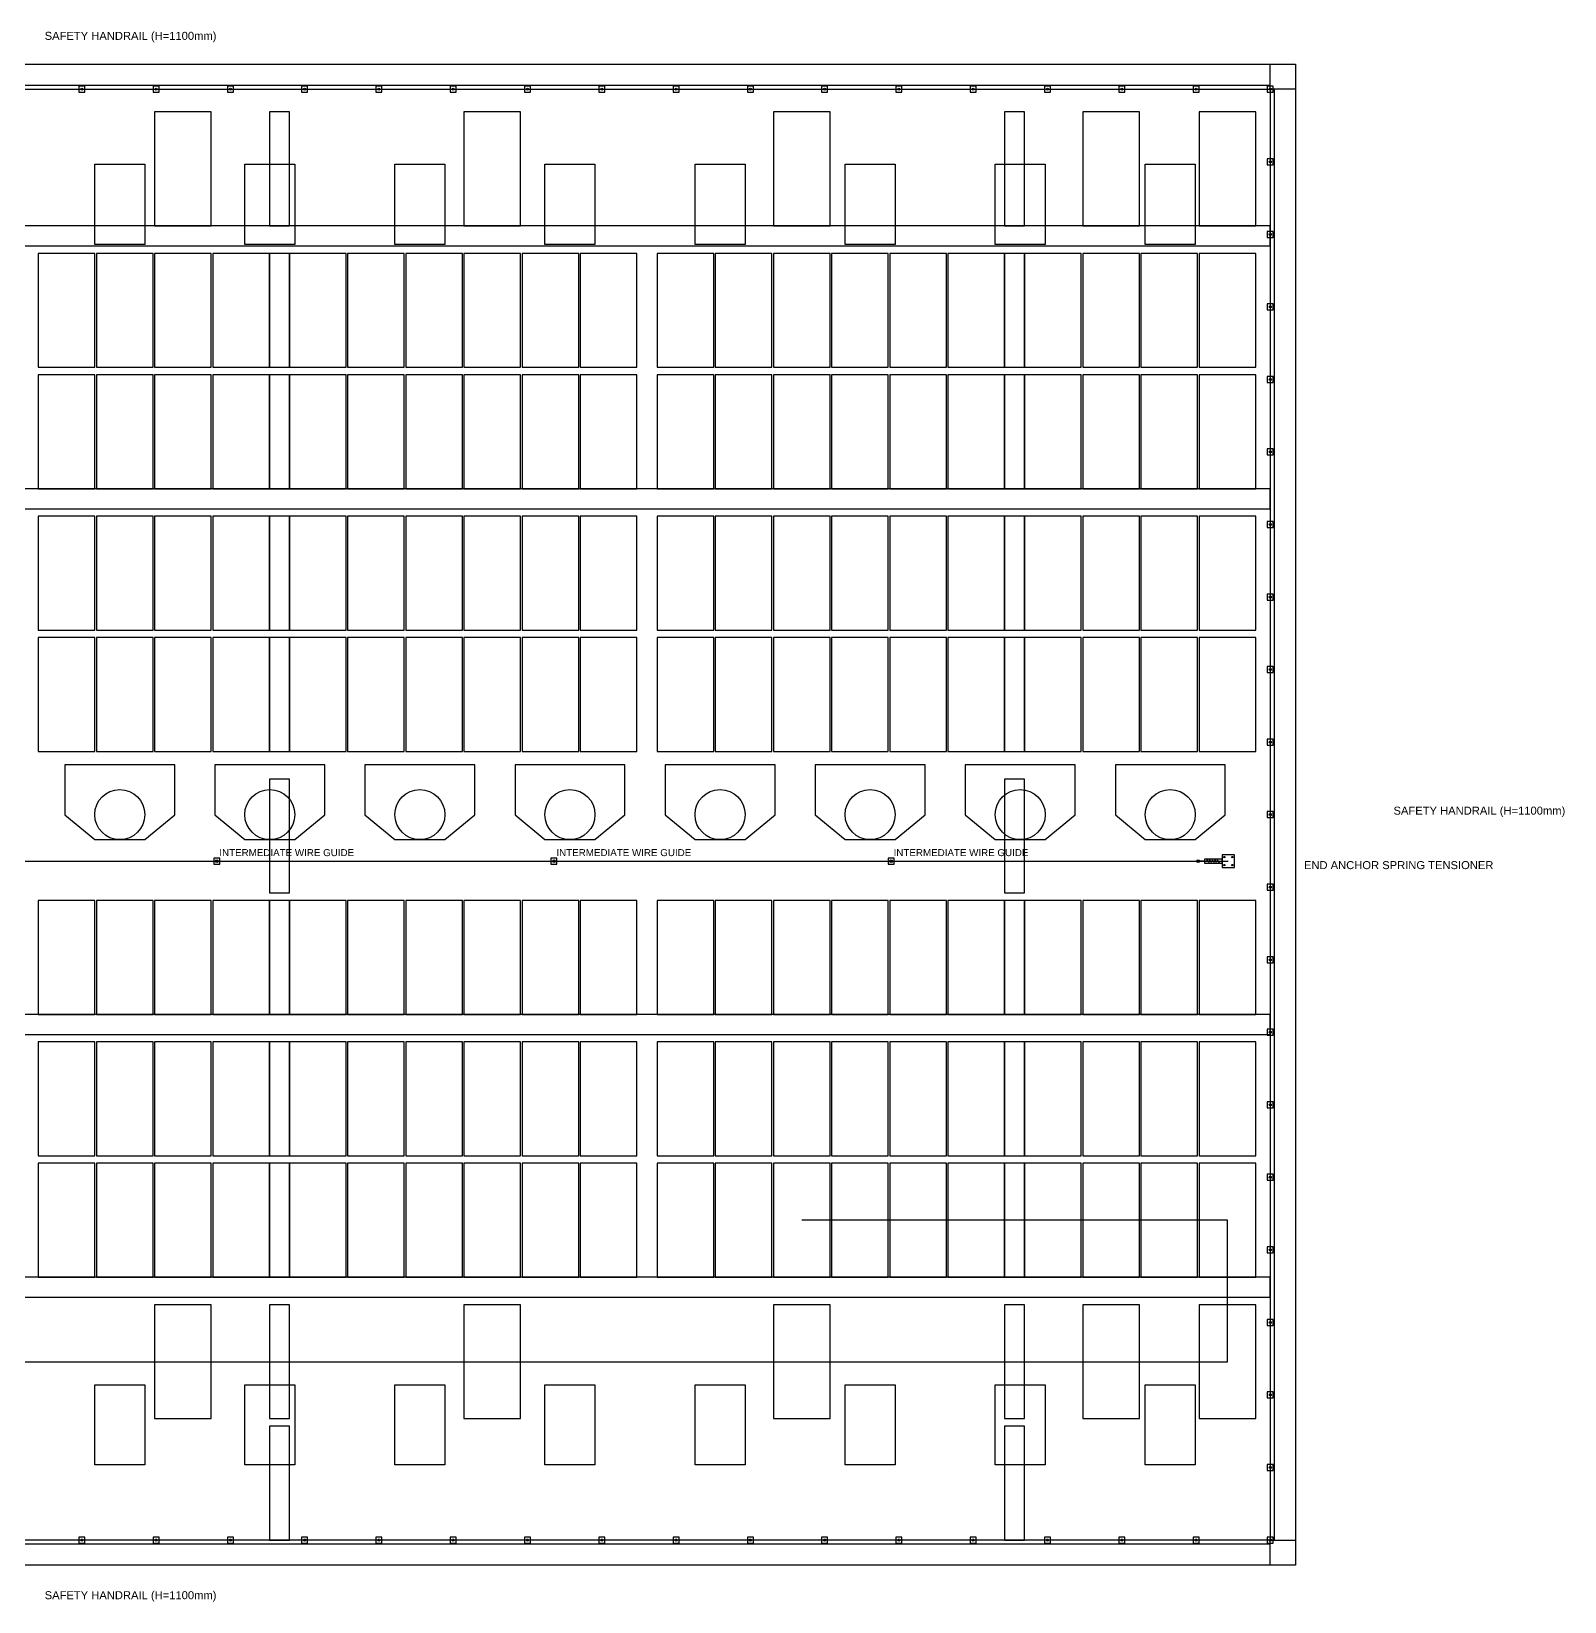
# Model space of a CAD drawing. Header units: millimetres. Extents: x 2737.8 to 2796.7, y 1709.9 to 1741.3.
# Drawn here: x 2766.1 to 2796.75, y 1709.9 to 1741.28 of the extents above; entities that cross this region are included whole.
import ezdxf

# ---------------------------------------------------------------- set-up
doc = ezdxf.new("R2010")
doc.units = ezdxf.units.MM
for name, color, linetype in [('PV_ANNOTATION', 7, 'Continuous'), ('PV_BOUNDARY', 4, 'Continuous'), ('PV_FALL_SAFETY', 6, 'Continuous'), ('PV_HANDRAIL', 40, 'Continuous'), ('PV_MODULES', 5, 'Continuous'), ('PV_OBSTACLE', 1, 'Continuous'), ('PV_SHADOW', 9, 'Continuous'), ('PV_STRINGS', 1, 'Continuous'), ('PV_WALKWAY', 30, 'Continuous')]:
    doc.layers.add(name, color=color, linetype=linetype)
doc.styles.get("Standard").update_dxf_attribs({"font": 'arial.ttf'})

msp = doc.modelspace()

# ---------------------------------------------------------------- linework, layer by layer
for points in [[(2790.863, 1740.627), (2791.363, 1740.627), (2791.363, 1740.127), (2790.863, 1740.127), (2790.863, 1740.627)], [(2790.863, 1711.127), (2791.363, 1711.127), (2791.363, 1710.627), (2790.863, 1710.627), (2790.863, 1711.127)]]:
    msp.add_lwpolyline(points)
at = {"layer": 'PV_BOUNDARY'}
msp.add_lwpolyline([(2741.363, 1740.627), (2791.363, 1740.627), (2791.363, 1710.627), (2741.363, 1710.627)], close=True, dxfattribs=at)
at = {"layer": 'PV_FALL_SAFETY', "color": 6}
for p, q in [((2742.845, 1724.698), (2790.022, 1724.698)), ((2789.607, 1724.728), (2789.582, 1724.698)), ((2789.632, 1724.668), (2789.607, 1724.728)), ((2789.657, 1724.728), (2789.632, 1724.668)), ((2789.682, 1724.668), (2789.657, 1724.728)), ((2789.707, 1724.728), (2789.682, 1724.668)), ((2789.732, 1724.668), (2789.707, 1724.728)), ((2789.757, 1724.728), (2789.732, 1724.668)), ((2789.782, 1724.668), (2789.757, 1724.728)), ((2789.807, 1724.728), (2789.782, 1724.668)), ((2789.832, 1724.668), (2789.807, 1724.728)), ((2789.862, 1724.698), (2789.832, 1724.668))]:
    msp.add_line(p, q, dxfattribs=at)
at = {"layer": 'PV_FALL_SAFETY', "color": 1}
msp.add_line((2789.547, 1724.698), (2789.422, 1724.698), dxfattribs=at)
at = {"layer": 'PV_FALL_SAFETY', "color": 6}
for points in [[(2769.744, 1724.638), (2769.864, 1724.638), (2769.864, 1724.758), (2769.744, 1724.758)], [(2776.483, 1724.638), (2776.603, 1724.638), (2776.603, 1724.758), (2776.483, 1724.758)], [(2783.223, 1724.638), (2783.343, 1724.638), (2783.343, 1724.758), (2783.223, 1724.758)], [(2790.147, 1724.823), (2789.897, 1724.823), (2789.897, 1724.573), (2790.147, 1724.573)]]:
    msp.add_lwpolyline(points, close=True, dxfattribs=at)
at = {"layer": 'PV_FALL_SAFETY', "color": 1}
msp.add_lwpolyline([(2789.897, 1724.738), (2789.547, 1724.738), (2789.547, 1724.658), (2789.897, 1724.658)], close=True, dxfattribs=at)
at = {"layer": 'PV_FALL_SAFETY', "color": 6}
for centre in [(2789.942, 1724.778), (2790.102, 1724.778), (2789.942, 1724.618), (2790.102, 1724.618)]:
    msp.add_circle(centre, 0.015, dxfattribs=at)
at = {"layer": 'PV_FALL_SAFETY', "color": 1}
for centre in [(2769.804, 1724.698), (2776.543, 1724.698), (2783.283, 1724.698), (2789.422, 1724.698)]:
    msp.add_circle(centre, 0.025, dxfattribs=at)
at = {"layer": 'PV_HANDRAIL', "color": 2}
for p, q in [((2741.863, 1740.207), (2790.863, 1740.207)), ((2790.943, 1740.127), (2790.943, 1711.127)), ((2790.863, 1711.047), (2741.863, 1711.047))]:
    msp.add_line(p, q, dxfattribs=at)
at = {"layer": 'PV_HANDRAIL', "color": 40}
for p, q in [((2741.863, 1740.127), (2790.863, 1740.127)), ((2790.863, 1740.127), (2790.863, 1711.127)), ((2790.863, 1711.127), (2741.863, 1711.127))]:
    msp.add_line(p, q, dxfattribs=at)
for points in [[(2767.046, 1740.067), (2767.166, 1740.067), (2767.166, 1740.187), (2767.046, 1740.187)], [(2768.531, 1740.067), (2768.651, 1740.067), (2768.651, 1740.187), (2768.531, 1740.187)], [(2770.015, 1740.067), (2770.135, 1740.067), (2770.135, 1740.187), (2770.015, 1740.187)], [(2771.5, 1740.067), (2771.62, 1740.067), (2771.62, 1740.187), (2771.5, 1740.187)], [(2772.985, 1740.067), (2773.105, 1740.067), (2773.105, 1740.187), (2772.985, 1740.187)], [(2774.47, 1740.067), (2774.59, 1740.067), (2774.59, 1740.187), (2774.47, 1740.187)], [(2775.955, 1740.067), (2776.075, 1740.067), (2776.075, 1740.187), (2775.955, 1740.187)], [(2777.44, 1740.067), (2777.56, 1740.067), (2777.56, 1740.187), (2777.44, 1740.187)], [(2778.925, 1740.067), (2779.045, 1740.067), (2779.045, 1740.187), (2778.925, 1740.187)], [(2780.409, 1740.067), (2780.529, 1740.067), (2780.529, 1740.187), (2780.409, 1740.187)], [(2781.894, 1740.067), (2782.014, 1740.067), (2782.014, 1740.187), (2781.894, 1740.187)], [(2783.379, 1740.067), (2783.499, 1740.067), (2783.499, 1740.187), (2783.379, 1740.187)], [(2784.864, 1740.067), (2784.984, 1740.067), (2784.984, 1740.187), (2784.864, 1740.187)], [(2786.349, 1740.067), (2786.469, 1740.067), (2786.469, 1740.187), (2786.349, 1740.187)], [(2787.834, 1740.067), (2787.954, 1740.067), (2787.954, 1740.187), (2787.834, 1740.187)], [(2789.319, 1740.067), (2789.439, 1740.067), (2789.439, 1740.187), (2789.319, 1740.187)], [(2790.803, 1740.067), (2790.923, 1740.067), (2790.923, 1740.187), (2790.803, 1740.187)], [(2790.803, 1740.067), (2790.923, 1740.067), (2790.923, 1740.187), (2790.803, 1740.187)], [(2790.803, 1738.617), (2790.923, 1738.617), (2790.923, 1738.737), (2790.803, 1738.737)], [(2790.803, 1737.167), (2790.923, 1737.167), (2790.923, 1737.287), (2790.803, 1737.287)], [(2790.803, 1735.717), (2790.923, 1735.717), (2790.923, 1735.837), (2790.803, 1735.837)], [(2790.803, 1734.267), (2790.923, 1734.267), (2790.923, 1734.387), (2790.803, 1734.387)], [(2790.803, 1732.817), (2790.923, 1732.817), (2790.923, 1732.937), (2790.803, 1732.937)], [(2790.803, 1731.367), (2790.923, 1731.367), (2790.923, 1731.487), (2790.803, 1731.487)], [(2790.803, 1729.917), (2790.923, 1729.917), (2790.923, 1730.037), (2790.803, 1730.037)], [(2790.803, 1728.467), (2790.923, 1728.467), (2790.923, 1728.587), (2790.803, 1728.587)], [(2790.803, 1727.017), (2790.923, 1727.017), (2790.923, 1727.137), (2790.803, 1727.137)], [(2790.803, 1725.567), (2790.923, 1725.567), (2790.923, 1725.687), (2790.803, 1725.687)], [(2790.803, 1724.117), (2790.923, 1724.117), (2790.923, 1724.237), (2790.803, 1724.237)], [(2790.803, 1722.667), (2790.923, 1722.667), (2790.923, 1722.787), (2790.803, 1722.787)], [(2790.803, 1721.217), (2790.923, 1721.217), (2790.923, 1721.337), (2790.803, 1721.337)], [(2790.803, 1719.767), (2790.923, 1719.767), (2790.923, 1719.887), (2790.803, 1719.887)], [(2790.803, 1718.317), (2790.923, 1718.317), (2790.923, 1718.437), (2790.803, 1718.437)], [(2790.803, 1716.867), (2790.923, 1716.867), (2790.923, 1716.987), (2790.803, 1716.987)], [(2790.803, 1715.417), (2790.923, 1715.417), (2790.923, 1715.537), (2790.803, 1715.537)], [(2790.803, 1713.967), (2790.923, 1713.967), (2790.923, 1714.087), (2790.803, 1714.087)], [(2790.803, 1712.517), (2790.923, 1712.517), (2790.923, 1712.637), (2790.803, 1712.637)], [(2767.046, 1711.067), (2767.166, 1711.067), (2767.166, 1711.187), (2767.046, 1711.187)], [(2768.531, 1711.067), (2768.651, 1711.067), (2768.651, 1711.187), (2768.531, 1711.187)], [(2770.015, 1711.067), (2770.135, 1711.067), (2770.135, 1711.187), (2770.015, 1711.187)], [(2771.5, 1711.067), (2771.62, 1711.067), (2771.62, 1711.187), (2771.5, 1711.187)], [(2772.985, 1711.067), (2773.105, 1711.067), (2773.105, 1711.187), (2772.985, 1711.187)], [(2774.47, 1711.067), (2774.59, 1711.067), (2774.59, 1711.187), (2774.47, 1711.187)], [(2775.955, 1711.067), (2776.075, 1711.067), (2776.075, 1711.187), (2775.955, 1711.187)], [(2777.44, 1711.067), (2777.56, 1711.067), (2777.56, 1711.187), (2777.44, 1711.187)], [(2778.925, 1711.067), (2779.045, 1711.067), (2779.045, 1711.187), (2778.925, 1711.187)], [(2780.409, 1711.067), (2780.529, 1711.067), (2780.529, 1711.187), (2780.409, 1711.187)], [(2781.894, 1711.067), (2782.014, 1711.067), (2782.014, 1711.187), (2781.894, 1711.187)], [(2783.379, 1711.067), (2783.499, 1711.067), (2783.499, 1711.187), (2783.379, 1711.187)], [(2784.864, 1711.067), (2784.984, 1711.067), (2784.984, 1711.187), (2784.864, 1711.187)], [(2786.349, 1711.067), (2786.469, 1711.067), (2786.469, 1711.187), (2786.349, 1711.187)], [(2787.834, 1711.067), (2787.954, 1711.067), (2787.954, 1711.187), (2787.834, 1711.187)], [(2789.319, 1711.067), (2789.439, 1711.067), (2789.439, 1711.187), (2789.319, 1711.187)], [(2790.803, 1711.067), (2790.923, 1711.067), (2790.923, 1711.187), (2790.803, 1711.187)], [(2790.803, 1711.067), (2790.923, 1711.067), (2790.923, 1711.187), (2790.803, 1711.187)]]:
    msp.add_lwpolyline(points, close=True, dxfattribs=at)
at = {"layer": 'PV_HANDRAIL', "color": 2}
for centre in [(2767.106, 1740.127), (2768.591, 1740.127), (2770.075, 1740.127), (2771.56, 1740.127), (2773.045, 1740.127), (2774.53, 1740.127), (2776.015, 1740.127), (2777.5, 1740.127), (2778.985, 1740.127), (2780.469, 1740.127), (2781.954, 1740.127), (2783.439, 1740.127), (2784.924, 1740.127), (2786.409, 1740.127), (2787.894, 1740.127), (2789.379, 1740.127), (2790.863, 1740.127), (2790.863, 1740.127), (2790.863, 1738.677), (2790.863, 1737.227), (2790.863, 1735.777), (2790.863, 1734.327), (2790.863, 1732.877), (2790.863, 1731.427), (2790.863, 1729.977), (2790.863, 1728.527), (2790.863, 1727.077), (2790.863, 1725.627), (2790.863, 1724.177), (2790.863, 1722.727), (2790.863, 1721.277), (2790.863, 1719.827), (2790.863, 1718.377), (2790.863, 1716.927), (2790.863, 1715.477), (2790.863, 1714.027), (2790.863, 1712.577), (2767.106, 1711.127), (2768.591, 1711.127), (2770.075, 1711.127), (2771.56, 1711.127), (2773.045, 1711.127), (2774.53, 1711.127), (2776.015, 1711.127), (2777.5, 1711.127), (2778.985, 1711.127), (2780.469, 1711.127), (2781.954, 1711.127), (2783.439, 1711.127), (2784.924, 1711.127), (2786.409, 1711.127), (2787.894, 1711.127), (2789.379, 1711.127), (2790.863, 1711.127), (2790.863, 1711.127)]:
    msp.add_circle(centre, 0.02, dxfattribs=at)
at = {"layer": 'PV_MODULES', "color": 5}
for points in [[(2768.559, 1737.397), (2769.692, 1737.397), (2769.692, 1739.674), (2768.559, 1739.674)], [(2774.744, 1737.397), (2775.877, 1737.397), (2775.877, 1739.674), (2774.744, 1739.674)], [(2780.929, 1737.397), (2782.062, 1737.397), (2782.062, 1739.674), (2780.929, 1739.674)], [(2787.114, 1737.397), (2788.247, 1737.397), (2788.247, 1739.674), (2787.114, 1739.674)], [(2789.44, 1737.397), (2790.573, 1737.397), (2790.573, 1739.674), (2789.44, 1739.674)], [(2766.233, 1734.57), (2767.366, 1734.57), (2767.366, 1736.847), (2766.233, 1736.847)], [(2767.396, 1734.57), (2768.529, 1734.57), (2768.529, 1736.847), (2767.396, 1736.847)], [(2768.559, 1734.57), (2769.692, 1734.57), (2769.692, 1736.847), (2768.559, 1736.847)], [(2769.722, 1734.57), (2770.855, 1734.57), (2770.855, 1736.847), (2769.722, 1736.847)], [(2771.255, 1734.57), (2772.388, 1734.57), (2772.388, 1736.847), (2771.255, 1736.847)], [(2772.418, 1734.57), (2773.551, 1734.57), (2773.551, 1736.847), (2772.418, 1736.847)], [(2773.581, 1734.57), (2774.714, 1734.57), (2774.714, 1736.847), (2773.581, 1736.847)], [(2774.744, 1734.57), (2775.877, 1734.57), (2775.877, 1736.847), (2774.744, 1736.847)], [(2775.907, 1734.57), (2777.04, 1734.57), (2777.04, 1736.847), (2775.907, 1736.847)], [(2777.07, 1734.57), (2778.203, 1734.57), (2778.203, 1736.847), (2777.07, 1736.847)], [(2778.603, 1734.57), (2779.736, 1734.57), (2779.736, 1736.847), (2778.603, 1736.847)], [(2779.766, 1734.57), (2780.899, 1734.57), (2780.899, 1736.847), (2779.766, 1736.847)], [(2780.929, 1734.57), (2782.062, 1734.57), (2782.062, 1736.847), (2780.929, 1736.847)], [(2782.092, 1734.57), (2783.225, 1734.57), (2783.225, 1736.847), (2782.092, 1736.847)], [(2783.255, 1734.57), (2784.388, 1734.57), (2784.388, 1736.847), (2783.255, 1736.847)], [(2784.418, 1734.57), (2785.551, 1734.57), (2785.551, 1736.847), (2784.418, 1736.847)], [(2785.951, 1734.57), (2787.084, 1734.57), (2787.084, 1736.847), (2785.951, 1736.847)], [(2787.114, 1734.57), (2788.247, 1734.57), (2788.247, 1736.847), (2787.114, 1736.847)], [(2788.277, 1734.57), (2789.41, 1734.57), (2789.41, 1736.847), (2788.277, 1736.847)], [(2789.44, 1734.57), (2790.573, 1734.57), (2790.573, 1736.847), (2789.44, 1736.847)], [(2766.233, 1732.143), (2767.366, 1732.143), (2767.366, 1734.42), (2766.233, 1734.42)], [(2767.396, 1732.143), (2768.529, 1732.143), (2768.529, 1734.42), (2767.396, 1734.42)], [(2768.559, 1732.143), (2769.692, 1732.143), (2769.692, 1734.42), (2768.559, 1734.42)], [(2769.722, 1732.143), (2770.855, 1732.143), (2770.855, 1734.42), (2769.722, 1734.42)], [(2771.255, 1732.143), (2772.388, 1732.143), (2772.388, 1734.42), (2771.255, 1734.42)], [(2772.418, 1732.143), (2773.551, 1732.143), (2773.551, 1734.42), (2772.418, 1734.42)], [(2773.581, 1732.143), (2774.714, 1732.143), (2774.714, 1734.42), (2773.581, 1734.42)], [(2774.744, 1732.143), (2775.877, 1732.143), (2775.877, 1734.42), (2774.744, 1734.42)], [(2775.907, 1732.143), (2777.04, 1732.143), (2777.04, 1734.42), (2775.907, 1734.42)], [(2777.07, 1732.143), (2778.203, 1732.143), (2778.203, 1734.42), (2777.07, 1734.42)], [(2778.603, 1732.143), (2779.736, 1732.143), (2779.736, 1734.42), (2778.603, 1734.42)], [(2779.766, 1732.143), (2780.899, 1732.143), (2780.899, 1734.42), (2779.766, 1734.42)], [(2780.929, 1732.143), (2782.062, 1732.143), (2782.062, 1734.42), (2780.929, 1734.42)], [(2782.092, 1732.143), (2783.225, 1732.143), (2783.225, 1734.42), (2782.092, 1734.42)], [(2783.255, 1732.143), (2784.388, 1732.143), (2784.388, 1734.42), (2783.255, 1734.42)], [(2784.418, 1732.143), (2785.551, 1732.143), (2785.551, 1734.42), (2784.418, 1734.42)], [(2785.951, 1732.143), (2787.084, 1732.143), (2787.084, 1734.42), (2785.951, 1734.42)], [(2787.114, 1732.143), (2788.247, 1732.143), (2788.247, 1734.42), (2787.114, 1734.42)], [(2788.277, 1732.143), (2789.41, 1732.143), (2789.41, 1734.42), (2788.277, 1734.42)], [(2789.44, 1732.143), (2790.573, 1732.143), (2790.573, 1734.42), (2789.44, 1734.42)], [(2766.233, 1729.316), (2767.366, 1729.316), (2767.366, 1731.593), (2766.233, 1731.593)], [(2767.396, 1729.316), (2768.529, 1729.316), (2768.529, 1731.593), (2767.396, 1731.593)], [(2768.559, 1729.316), (2769.692, 1729.316), (2769.692, 1731.593), (2768.559, 1731.593)], [(2769.722, 1729.316), (2770.855, 1729.316), (2770.855, 1731.593), (2769.722, 1731.593)], [(2771.255, 1729.316), (2772.388, 1729.316), (2772.388, 1731.593), (2771.255, 1731.593)], [(2772.418, 1729.316), (2773.551, 1729.316), (2773.551, 1731.593), (2772.418, 1731.593)], [(2773.581, 1729.316), (2774.714, 1729.316), (2774.714, 1731.593), (2773.581, 1731.593)], [(2774.744, 1729.316), (2775.877, 1729.316), (2775.877, 1731.593), (2774.744, 1731.593)], [(2775.907, 1729.316), (2777.04, 1729.316), (2777.04, 1731.593), (2775.907, 1731.593)], [(2777.07, 1729.316), (2778.203, 1729.316), (2778.203, 1731.593), (2777.07, 1731.593)], [(2778.603, 1729.316), (2779.736, 1729.316), (2779.736, 1731.593), (2778.603, 1731.593)], [(2779.766, 1729.316), (2780.899, 1729.316), (2780.899, 1731.593), (2779.766, 1731.593)], [(2780.929, 1729.316), (2782.062, 1729.316), (2782.062, 1731.593), (2780.929, 1731.593)], [(2782.092, 1729.316), (2783.225, 1729.316), (2783.225, 1731.593), (2782.092, 1731.593)], [(2783.255, 1729.316), (2784.388, 1729.316), (2784.388, 1731.593), (2783.255, 1731.593)], [(2784.418, 1729.316), (2785.551, 1729.316), (2785.551, 1731.593), (2784.418, 1731.593)], [(2785.951, 1729.316), (2787.084, 1729.316), (2787.084, 1731.593), (2785.951, 1731.593)], [(2787.114, 1729.316), (2788.247, 1729.316), (2788.247, 1731.593), (2787.114, 1731.593)], [(2788.277, 1729.316), (2789.41, 1729.316), (2789.41, 1731.593), (2788.277, 1731.593)], [(2789.44, 1729.316), (2790.573, 1729.316), (2790.573, 1731.593), (2789.44, 1731.593)], [(2766.233, 1726.889), (2767.366, 1726.889), (2767.366, 1729.166), (2766.233, 1729.166)], [(2767.396, 1726.889), (2768.529, 1726.889), (2768.529, 1729.166), (2767.396, 1729.166)], [(2768.559, 1726.889), (2769.692, 1726.889), (2769.692, 1729.166), (2768.559, 1729.166)], [(2769.722, 1726.889), (2770.855, 1726.889), (2770.855, 1729.166), (2769.722, 1729.166)], [(2771.255, 1726.889), (2772.388, 1726.889), (2772.388, 1729.166), (2771.255, 1729.166)], [(2772.418, 1726.889), (2773.551, 1726.889), (2773.551, 1729.166), (2772.418, 1729.166)], [(2773.581, 1726.889), (2774.714, 1726.889), (2774.714, 1729.166), (2773.581, 1729.166)], [(2774.744, 1726.889), (2775.877, 1726.889), (2775.877, 1729.166), (2774.744, 1729.166)], [(2775.907, 1726.889), (2777.04, 1726.889), (2777.04, 1729.166), (2775.907, 1729.166)], [(2777.07, 1726.889), (2778.203, 1726.889), (2778.203, 1729.166), (2777.07, 1729.166)], [(2778.603, 1726.889), (2779.736, 1726.889), (2779.736, 1729.166), (2778.603, 1729.166)], [(2779.766, 1726.889), (2780.899, 1726.889), (2780.899, 1729.166), (2779.766, 1729.166)], [(2780.929, 1726.889), (2782.062, 1726.889), (2782.062, 1729.166), (2780.929, 1729.166)], [(2782.092, 1726.889), (2783.225, 1726.889), (2783.225, 1729.166), (2782.092, 1729.166)], [(2783.255, 1726.889), (2784.388, 1726.889), (2784.388, 1729.166), (2783.255, 1729.166)], [(2784.418, 1726.889), (2785.551, 1726.889), (2785.551, 1729.166), (2784.418, 1729.166)], [(2785.951, 1726.889), (2787.084, 1726.889), (2787.084, 1729.166), (2785.951, 1729.166)], [(2787.114, 1726.889), (2788.247, 1726.889), (2788.247, 1729.166), (2787.114, 1729.166)], [(2788.277, 1726.889), (2789.41, 1726.889), (2789.41, 1729.166), (2788.277, 1729.166)], [(2789.44, 1726.889), (2790.573, 1726.889), (2790.573, 1729.166), (2789.44, 1729.166)], [(2766.233, 1721.635), (2767.366, 1721.635), (2767.366, 1723.912), (2766.233, 1723.912)], [(2767.396, 1721.635), (2768.529, 1721.635), (2768.529, 1723.912), (2767.396, 1723.912)], [(2768.559, 1721.635), (2769.692, 1721.635), (2769.692, 1723.912), (2768.559, 1723.912)], [(2769.722, 1721.635), (2770.855, 1721.635), (2770.855, 1723.912), (2769.722, 1723.912)], [(2771.255, 1721.635), (2772.388, 1721.635), (2772.388, 1723.912), (2771.255, 1723.912)], [(2772.418, 1721.635), (2773.551, 1721.635), (2773.551, 1723.912), (2772.418, 1723.912)], [(2773.581, 1721.635), (2774.714, 1721.635), (2774.714, 1723.912), (2773.581, 1723.912)], [(2774.744, 1721.635), (2775.877, 1721.635), (2775.877, 1723.912), (2774.744, 1723.912)], [(2775.907, 1721.635), (2777.04, 1721.635), (2777.04, 1723.912), (2775.907, 1723.912)], [(2777.07, 1721.635), (2778.203, 1721.635), (2778.203, 1723.912), (2777.07, 1723.912)], [(2778.603, 1721.635), (2779.736, 1721.635), (2779.736, 1723.912), (2778.603, 1723.912)], [(2779.766, 1721.635), (2780.899, 1721.635), (2780.899, 1723.912), (2779.766, 1723.912)], [(2780.929, 1721.635), (2782.062, 1721.635), (2782.062, 1723.912), (2780.929, 1723.912)], [(2782.092, 1721.635), (2783.225, 1721.635), (2783.225, 1723.912), (2782.092, 1723.912)], [(2783.255, 1721.635), (2784.388, 1721.635), (2784.388, 1723.912), (2783.255, 1723.912)], [(2784.418, 1721.635), (2785.551, 1721.635), (2785.551, 1723.912), (2784.418, 1723.912)], [(2785.951, 1721.635), (2787.084, 1721.635), (2787.084, 1723.912), (2785.951, 1723.912)], [(2787.114, 1721.635), (2788.247, 1721.635), (2788.247, 1723.912), (2787.114, 1723.912)], [(2788.277, 1721.635), (2789.41, 1721.635), (2789.41, 1723.912), (2788.277, 1723.912)], [(2789.44, 1721.635), (2790.573, 1721.635), (2790.573, 1723.912), (2789.44, 1723.912)], [(2766.233, 1718.808), (2767.366, 1718.808), (2767.366, 1721.085), (2766.233, 1721.085)], [(2767.396, 1718.808), (2768.529, 1718.808), (2768.529, 1721.085), (2767.396, 1721.085)], [(2768.559, 1718.808), (2769.692, 1718.808), (2769.692, 1721.085), (2768.559, 1721.085)], [(2769.722, 1718.808), (2770.855, 1718.808), (2770.855, 1721.085), (2769.722, 1721.085)], [(2771.255, 1718.808), (2772.388, 1718.808), (2772.388, 1721.085), (2771.255, 1721.085)], [(2772.418, 1718.808), (2773.551, 1718.808), (2773.551, 1721.085), (2772.418, 1721.085)], [(2773.581, 1718.808), (2774.714, 1718.808), (2774.714, 1721.085), (2773.581, 1721.085)], [(2774.744, 1718.808), (2775.877, 1718.808), (2775.877, 1721.085), (2774.744, 1721.085)], [(2775.907, 1718.808), (2777.04, 1718.808), (2777.04, 1721.085), (2775.907, 1721.085)], [(2777.07, 1718.808), (2778.203, 1718.808), (2778.203, 1721.085), (2777.07, 1721.085)], [(2778.603, 1718.808), (2779.736, 1718.808), (2779.736, 1721.085), (2778.603, 1721.085)], [(2779.766, 1718.808), (2780.899, 1718.808), (2780.899, 1721.085), (2779.766, 1721.085)], [(2780.929, 1718.808), (2782.062, 1718.808), (2782.062, 1721.085), (2780.929, 1721.085)], [(2782.092, 1718.808), (2783.225, 1718.808), (2783.225, 1721.085), (2782.092, 1721.085)], [(2783.255, 1718.808), (2784.388, 1718.808), (2784.388, 1721.085), (2783.255, 1721.085)], [(2784.418, 1718.808), (2785.551, 1718.808), (2785.551, 1721.085), (2784.418, 1721.085)], [(2785.951, 1718.808), (2787.084, 1718.808), (2787.084, 1721.085), (2785.951, 1721.085)], [(2787.114, 1718.808), (2788.247, 1718.808), (2788.247, 1721.085), (2787.114, 1721.085)], [(2788.277, 1718.808), (2789.41, 1718.808), (2789.41, 1721.085), (2788.277, 1721.085)], [(2789.44, 1718.808), (2790.573, 1718.808), (2790.573, 1721.085), (2789.44, 1721.085)], [(2766.233, 1716.381), (2767.366, 1716.381), (2767.366, 1718.658), (2766.233, 1718.658)], [(2767.396, 1716.381), (2768.529, 1716.381), (2768.529, 1718.658), (2767.396, 1718.658)], [(2768.559, 1716.381), (2769.692, 1716.381), (2769.692, 1718.658), (2768.559, 1718.658)], [(2769.722, 1716.381), (2770.855, 1716.381), (2770.855, 1718.658), (2769.722, 1718.658)], [(2771.255, 1716.381), (2772.388, 1716.381), (2772.388, 1718.658), (2771.255, 1718.658)], [(2772.418, 1716.381), (2773.551, 1716.381), (2773.551, 1718.658), (2772.418, 1718.658)], [(2773.581, 1716.381), (2774.714, 1716.381), (2774.714, 1718.658), (2773.581, 1718.658)], [(2774.744, 1716.381), (2775.877, 1716.381), (2775.877, 1718.658), (2774.744, 1718.658)], [(2775.907, 1716.381), (2777.04, 1716.381), (2777.04, 1718.658), (2775.907, 1718.658)], [(2777.07, 1716.381), (2778.203, 1716.381), (2778.203, 1718.658), (2777.07, 1718.658)], [(2778.603, 1716.381), (2779.736, 1716.381), (2779.736, 1718.658), (2778.603, 1718.658)], [(2779.766, 1716.381), (2780.899, 1716.381), (2780.899, 1718.658), (2779.766, 1718.658)], [(2780.929, 1716.381), (2782.062, 1716.381), (2782.062, 1718.658), (2780.929, 1718.658)], [(2782.092, 1716.381), (2783.225, 1716.381), (2783.225, 1718.658), (2782.092, 1718.658)], [(2783.255, 1716.381), (2784.388, 1716.381), (2784.388, 1718.658), (2783.255, 1718.658)], [(2784.418, 1716.381), (2785.551, 1716.381), (2785.551, 1718.658), (2784.418, 1718.658)], [(2785.951, 1716.381), (2787.084, 1716.381), (2787.084, 1718.658), (2785.951, 1718.658)], [(2787.114, 1716.381), (2788.247, 1716.381), (2788.247, 1718.658), (2787.114, 1718.658)], [(2788.277, 1716.381), (2789.41, 1716.381), (2789.41, 1718.658), (2788.277, 1718.658)], [(2789.44, 1716.381), (2790.573, 1716.381), (2790.573, 1718.658), (2789.44, 1718.658)], [(2768.559, 1713.554), (2769.692, 1713.554), (2769.692, 1715.831), (2768.559, 1715.831)], [(2774.744, 1713.554), (2775.877, 1713.554), (2775.877, 1715.831), (2774.744, 1715.831)], [(2780.929, 1713.554), (2782.062, 1713.554), (2782.062, 1715.831), (2780.929, 1715.831)], [(2787.114, 1713.554), (2788.247, 1713.554), (2788.247, 1715.831), (2787.114, 1715.831)], [(2789.44, 1713.554), (2790.573, 1713.554), (2790.573, 1715.831), (2789.44, 1715.831)]]:
    msp.add_lwpolyline(points, close=True, dxfattribs=at)
at = {"layer": 'PV_OBSTACLE'}
for points in [[(2767.363, 1738.627), (2768.363, 1738.627), (2768.363, 1737.027), (2767.363, 1737.027)], [(2770.363, 1738.627), (2771.363, 1738.627), (2771.363, 1737.027), (2770.363, 1737.027)], [(2773.363, 1738.627), (2774.363, 1738.627), (2774.363, 1737.027), (2773.363, 1737.027)], [(2776.363, 1738.627), (2777.363, 1738.627), (2777.363, 1737.027), (2776.363, 1737.027)], [(2779.363, 1738.627), (2780.363, 1738.627), (2780.363, 1737.027), (2779.363, 1737.027)], [(2782.363, 1738.627), (2783.363, 1738.627), (2783.363, 1737.027), (2782.363, 1737.027)], [(2785.363, 1738.627), (2786.363, 1738.627), (2786.363, 1737.027), (2785.363, 1737.027)], [(2788.363, 1738.627), (2789.363, 1738.627), (2789.363, 1737.027), (2788.363, 1737.027)], [(2767.363, 1714.227), (2768.363, 1714.227), (2768.363, 1712.627), (2767.363, 1712.627)], [(2770.363, 1714.227), (2771.363, 1714.227), (2771.363, 1712.627), (2770.363, 1712.627)], [(2773.363, 1714.227), (2774.363, 1714.227), (2774.363, 1712.627), (2773.363, 1712.627)], [(2776.363, 1714.227), (2777.363, 1714.227), (2777.363, 1712.627), (2776.363, 1712.627)], [(2779.363, 1714.227), (2780.363, 1714.227), (2780.363, 1712.627), (2779.363, 1712.627)], [(2782.363, 1714.227), (2783.363, 1714.227), (2783.363, 1712.627), (2782.363, 1712.627)], [(2785.363, 1714.227), (2786.363, 1714.227), (2786.363, 1712.627), (2785.363, 1712.627)], [(2788.363, 1714.227), (2789.363, 1714.227), (2789.363, 1712.627), (2788.363, 1712.627)]]:
    msp.add_lwpolyline(points, close=True, dxfattribs=at)
for centre in [(2767.863, 1725.627), (2770.863, 1725.627), (2773.863, 1725.627), (2776.863, 1725.627), (2779.863, 1725.627), (2782.863, 1725.627), (2785.863, 1725.627), (2788.863, 1725.627)]:
    msp.add_circle(centre, 0.5, dxfattribs=at)
at = {"layer": 'PV_SHADOW', "color": 9}
for points in [[(2766.765, 1725.62), (2767.363, 1725.127), (2768.363, 1725.127), (2768.962, 1725.62), (2768.962, 1726.62), (2766.765, 1726.62)], [(2769.765, 1725.62), (2770.363, 1725.127), (2771.363, 1725.127), (2771.962, 1725.62), (2771.962, 1726.62), (2769.765, 1726.62)], [(2772.765, 1725.62), (2773.363, 1725.127), (2774.363, 1725.127), (2774.962, 1725.62), (2774.962, 1726.62), (2772.765, 1726.62)], [(2775.765, 1725.62), (2776.363, 1725.127), (2777.363, 1725.127), (2777.962, 1725.62), (2777.962, 1726.62), (2775.765, 1726.62)], [(2778.765, 1725.62), (2779.363, 1725.127), (2780.363, 1725.127), (2780.962, 1725.62), (2780.962, 1726.62), (2778.765, 1726.62)], [(2781.765, 1725.62), (2782.363, 1725.127), (2783.363, 1725.127), (2783.962, 1725.62), (2783.962, 1726.62), (2781.765, 1726.62)], [(2784.765, 1725.62), (2785.363, 1725.127), (2786.363, 1725.127), (2786.962, 1725.62), (2786.962, 1726.62), (2784.765, 1726.62)], [(2787.765, 1725.62), (2788.363, 1725.127), (2789.363, 1725.127), (2789.962, 1725.62), (2789.962, 1726.62), (2787.765, 1726.62)]]:
    msp.add_lwpolyline(points, close=True, dxfattribs=at)
at = {"layer": 'PV_STRINGS', "color": 1}
msp.add_lwpolyline([(2748.245, 1714.692), (2751.734, 1714.692), (2754.43, 1714.692), (2757.126, 1714.692), (2760.615, 1714.692), (2769.126, 1714.692), (2775.311, 1714.692), (2781.496, 1714.692), (2787.681, 1714.692), (2790.007, 1714.692), (2790.007, 1717.519), (2788.844, 1717.519), (2787.681, 1717.519), (2786.518, 1717.519), (2784.985, 1717.519), (2783.822, 1717.519), (2782.659, 1717.519), (2781.496, 1717.519)], dxfattribs=at)
at = {"layer": 'PV_WALKWAY', "color": 30}
for points in [[(2770.855, 1737.397), (2771.255, 1737.397), (2771.255, 1739.674), (2770.855, 1739.674)], [(2785.551, 1737.397), (2785.951, 1737.397), (2785.951, 1739.674), (2785.551, 1739.674)], [(2741.863, 1736.997), (2790.863, 1736.997), (2790.863, 1737.397), (2741.863, 1737.397)], [(2770.855, 1734.57), (2771.255, 1734.57), (2771.255, 1736.847), (2770.855, 1736.847)], [(2785.551, 1734.57), (2785.951, 1734.57), (2785.951, 1736.847), (2785.551, 1736.847)], [(2770.855, 1732.143), (2771.255, 1732.143), (2771.255, 1734.42), (2770.855, 1734.42)], [(2785.551, 1732.143), (2785.951, 1732.143), (2785.951, 1734.42), (2785.551, 1734.42)], [(2741.863, 1731.743), (2790.863, 1731.743), (2790.863, 1732.143), (2741.863, 1732.143)], [(2770.855, 1729.316), (2771.255, 1729.316), (2771.255, 1731.593), (2770.855, 1731.593)], [(2785.551, 1729.316), (2785.951, 1729.316), (2785.951, 1731.593), (2785.551, 1731.593)], [(2770.855, 1726.889), (2771.255, 1726.889), (2771.255, 1729.166), (2770.855, 1729.166)], [(2785.551, 1726.889), (2785.951, 1726.889), (2785.951, 1729.166), (2785.551, 1729.166)], [(2770.855, 1724.062), (2771.255, 1724.062), (2771.255, 1726.339), (2770.855, 1726.339)], [(2785.551, 1724.062), (2785.951, 1724.062), (2785.951, 1726.339), (2785.551, 1726.339)], [(2770.855, 1721.635), (2771.255, 1721.635), (2771.255, 1723.912), (2770.855, 1723.912)], [(2785.551, 1721.635), (2785.951, 1721.635), (2785.951, 1723.912), (2785.551, 1723.912)], [(2741.863, 1721.235), (2790.863, 1721.235), (2790.863, 1721.635), (2741.863, 1721.635)], [(2770.855, 1718.808), (2771.255, 1718.808), (2771.255, 1721.085), (2770.855, 1721.085)], [(2785.551, 1718.808), (2785.951, 1718.808), (2785.951, 1721.085), (2785.551, 1721.085)], [(2770.855, 1716.381), (2771.255, 1716.381), (2771.255, 1718.658), (2770.855, 1718.658)], [(2785.551, 1716.381), (2785.951, 1716.381), (2785.951, 1718.658), (2785.551, 1718.658)], [(2741.863, 1715.981), (2790.863, 1715.981), (2790.863, 1716.381), (2741.863, 1716.381)], [(2770.855, 1713.554), (2771.255, 1713.554), (2771.255, 1715.831), (2770.855, 1715.831)], [(2785.551, 1713.554), (2785.951, 1713.554), (2785.951, 1715.831), (2785.551, 1715.831)], [(2770.855, 1711.127), (2771.255, 1711.127), (2771.255, 1713.404), (2770.855, 1713.404)], [(2785.551, 1711.127), (2785.951, 1711.127), (2785.951, 1713.404), (2785.551, 1713.404)]]:
    msp.add_lwpolyline(points, close=True, dxfattribs=at)

# ---------------------------------------------------------------- texts
at = {"layer": 'PV_ANNOTATION', "color": 7}
for s, height, p in [('SAFETY HANDRAIL (H=1100mm)', 0.16, (2766.363, 1741.115)), ('SAFETY HANDRAIL (H=1100mm)', 0.16, (2793.325, 1725.627)), ('INTERMEDIATE WIRE GUIDE', 0.14, (2769.854, 1724.798)), ('INTERMEDIATE WIRE GUIDE', 0.14, (2776.593, 1724.798)), ('INTERMEDIATE WIRE GUIDE', 0.14, (2783.333, 1724.798)), ('END ANCHOR SPRING TENSIONER', 0.16, (2791.535, 1724.538)), ('SAFETY HANDRAIL (H=1100mm)', 0.16, (2766.363, 1709.944))]:
    msp.add_text(s, height=height, dxfattribs=at).set_placement(p)

doc.saveas('drawing.dxf')
